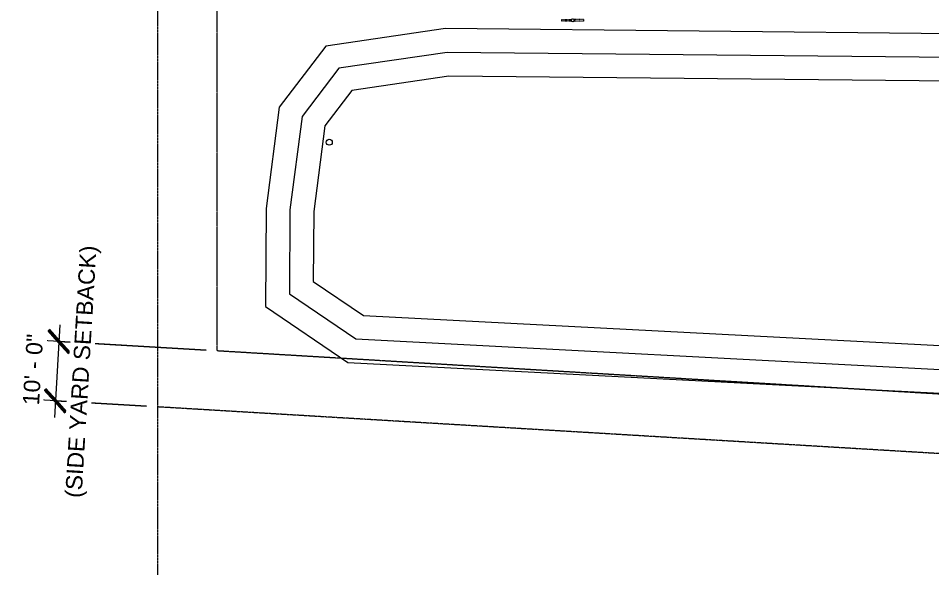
# Model space of a CAD drawing. Header units: inches. Extents: x 1 to 127281, y -26064 to 104775.
# Drawn here: x 23071 to 24916, y -26063 to -24940 of the extents above; entities that cross this region are included whole.
import ezdxf

# ---------------------------------------------------------------- set-up
doc = ezdxf.new("R2010")
doc.units = ezdxf.units.IN
doc.header["$MEASUREMENT"] = 0
for name, pattern in [('Center 1_4_', [0.53125, 0.25, -0.09375, 0.09375, -0.09375]), ('Dash', [0.25, 0.125, -0.125]), ('Hidden', [0.28125, 0.1875, -0.09375])]:
    doc.linetypes.add(name, pattern=pattern)
for name, color, linetype, lineweight in [('A-ANNO-DIMS', 211, 'Continuous', 9), ('A-ANNO-DIMS-360', 211, 'Continuous', 9), ('A-PROP-SBCK', 71, 'Hidden', 15), ('BMP', 80, 'Continuous', 9), ('E-LITE-EQPM', 33, 'Continuous', 9), ('E-LITE-EQPM-HDLN', 30, 'Dash', 9), ('PROP', 3, 'Center 1_4_', 9)]:
    doc.layers.add(name, color=color, linetype=linetype, lineweight=lineweight)
doc.styles.add('Arial_1', font='arial.ttf', dxfattribs={"height": 33.194237})
doc.dimstyles.new('Linear_-_3_32__Arial_1', dxfattribs={"dimscale": 12, "dimtxt": 33.75, "dimasz": 3.75, "dimexe": 2.8125, "dimexo": 1.875, "dimgap": 1.875, "dimtad": 1, "dimdec": 4, "dimrnd": 0.0625, "dimzin": 1, "dimdsep": 46, "dimlunit": 4, "dimtxsty": 'Arial_1', "dimblk1": 'OBLIQUE', "dimblk2": 'OBLIQUE', "dimsah": 1, "dimcen": 0.09, "dimdle": 2.8125, "dimazin": 0, "dimtfac": 1, "dimtdec": 4, "dimtix": 1, "dimtmove": 0, "dimatfit": 3, "dimfxl": 1, "dimtvp": 1, "dimtfill": 1, "dimfrac": 2, "dimtolj": 1, "dimtzin": 0, "dimarcsym": 2})

# ---------------------------------------------------------------- blocks, each defined once
blk = doc.blocks.new('Lighting-Street_Cooper_Navion-Lumark_4-6-LED-Squares - The Caretaker LED-964008-Site Plan - Phase 1')
at = {"layer": 'E-LITE-EQPM'}
blk.add_line((-1.7, -10.7), (1.6, -10.7), dxfattribs=at)
blk.add_circle((0, -32.4), 3, dxfattribs=at)
at = {"layer": 'E-LITE-EQPM-HDLN'}
for p, q in [((-1.5, -10.7), (-1.5, -29.9)), ((1.5, -10.7), (1.5, -29.9))]:
    blk.add_line(p, q, dxfattribs=at)
blk = doc.blocks.new('DIMBLOCK90-Site Plan - Phase 1')
at = {"layer": 'A-ANNO-DIMS-360'}
for p, q in [((23154.9, -25558.9), (23143.7, -25746)), ((23450, -25610.3), (23119.2, -25590.5)), ((23152.9, -25592.6), (23450, -25610.3)), ((23330, -25723.4), (23112.1, -25710.3)), ((23145.8, -25712.3), (23330, -25723.4))]:
    blk.add_line(p, q, dxfattribs=at)
at = {"layer": 'A-ANNO-DIMS-360', "lineweight": 50}
for p, q in [((23152.9, -25592.6), (23131.8, -25568.8)), ((23152.9, -25592.6), (23174, -25616.4)), ((23145.8, -25712.3), (23124.6, -25688.5)), ((23145.8, -25712.3), (23166.9, -25736.1))]:
    blk.add_line(p, q, dxfattribs=at)
at = {"layer": 'A-ANNO-DIMS-360', "color": 0, "attachment_point": 1, "rotation": 86.5803, "line_spacing_factor": 0.938532, "style": 'Arial_1', "bg_fill": 3, "box_fill_scale": 1.25, "bg_fill_color": 0, "bg_fill_transparency": 0}
for s, insert, char_height, width in [('(SIDE YARD SETBACK)', (23165.5, -25907), 33.194, 607.5), ('10\' - 0"', (23079.6, -25720.1), 33.19, 171.969)]:
    blk.add_mtext(s, dxfattribs=dict(at, insert=insert, char_height=char_height, width=width))
blk = doc.blocks.new('_Oblique')
at = {"color": 0, "linetype": 'ByBlock', "lineweight": -2}
blk.add_line((-0.5, -0.5), (0.5, 0.5), dxfattribs=at)

msp = doc.modelspace()

# ---------------------------------------------------------------- linework, layer by layer
at = {"layer": 'A-PROP-SBCK'}
for p, q in [((23472.445329, -25611.648627), (23472.145187, -23416.400504)), ((26647.515225, -25801.376223), (23472.445329, -25611.648627))]:
    msp.add_line(p, q, dxfattribs=at)
at = {"layer": 'BMP'}
for p, q in [((23933.596602, -24960.93846), (23691.713412, -24996.335424)), ((26207.172099, -24983.786538), (23933.596602, -24960.93846)), ((23691.713412, -24996.335424), (23597.878423, -25119.543664)), ((23936.850146, -25008.97358), (23718.036819, -25040.994522)), ((26208.328343, -25031.800582), (23936.850146, -25008.97358)), ((23718.036819, -25040.994522), (23643.846907, -25138.408167)), ((23940.103689, -25057.0087), (23744.360227, -25085.653619)), ((26209.484587, -25079.814625), (23940.103689, -25057.0087)), ((23744.360227, -25085.653619), (23689.815392, -25157.272671)), ((23597.878423, -25119.543664), (23571.600564, -25323.778948)), ((23643.846907, -25138.408167), (23619.578044, -25327.029252)), ((23689.815392, -25157.272671), (23667.555524, -25330.279556)), ((23571.600564, -25323.778948), (23570.148647, -25522.001233)), ((23619.578044, -25327.029252), (23618.335529, -25496.663046)), ((23667.555524, -25330.279556), (23666.522411, -25471.32486)), ((23666.522411, -25471.32486), (23768.298542, -25540.249858)), ((23618.335529, -25496.663046), (23752.449867, -25587.488178)), ((23570.148647, -25522.001233), (23736.601192, -25634.726498)), ((23768.298542, -25540.249858), (25122.66909, -25610.920668)), ((23752.449867, -25587.488178), (25120.167862, -25658.855455)), ((23736.601192, -25634.726498), (25117.666633, -25706.790243))]:
    msp.add_line(p, q, dxfattribs=at)
msp.add_circle((23698.928734, -25190.302039), 6, dxfattribs=at)
at = {"layer": 'PROP'}
for p, q in [((23352.460784, -25724.692953), (23352.161473, -23535.52488)), ((23352.507102, -26063.466549), (23352.460784, -25724.692953)), ((27135.175833, -25950.730633), (23352.460784, -25724.692953))]:
    msp.add_line(p, q, dxfattribs=at)

# ---------------------------------------------------------------- block references
at = {"layer": 'E-LITE-EQPM'}
for p, rotation in [((24158.076057, -24944.019706), 90.00000000000617), ((24222.954393, -24944.115252), 270.0000000000021)]:
    msp.add_blockref('Lighting-Street_Cooper_Navion-Lumark_4-6-LED-Squares - The Caretaker LED-964008-Site Plan - Phase 1', p, dxfattribs=dict(at, rotation=rotation))

# ---------------------------------------------------------------- next in the draw order: dimensions: what is measured, and where the dimension line sits
at = {"layer": 'A-ANNO-DIMS'}
dim = msp.add_linear_dim(base=(23145.755516, -25712.341195), p1=(23472.445329, -25611.648627), p2=(23352.460784, -25724.692953), angle=86.580333673, text='<>\\X(SIDE YARD SETBACK)', dimstyle='Linear_-_3_32__Arial_1', override={"dimpost": '<>', "dimfxl": 164.849358}, dxfattribs=at)
dim.commit()
dim.dimension.update_dxf_attribs({"geometry": 'DIMBLOCK90-Site Plan - Phase 1', "text_midpoint": (23149.334456, -25652.44803)})

doc.saveas('drawing.dxf')
